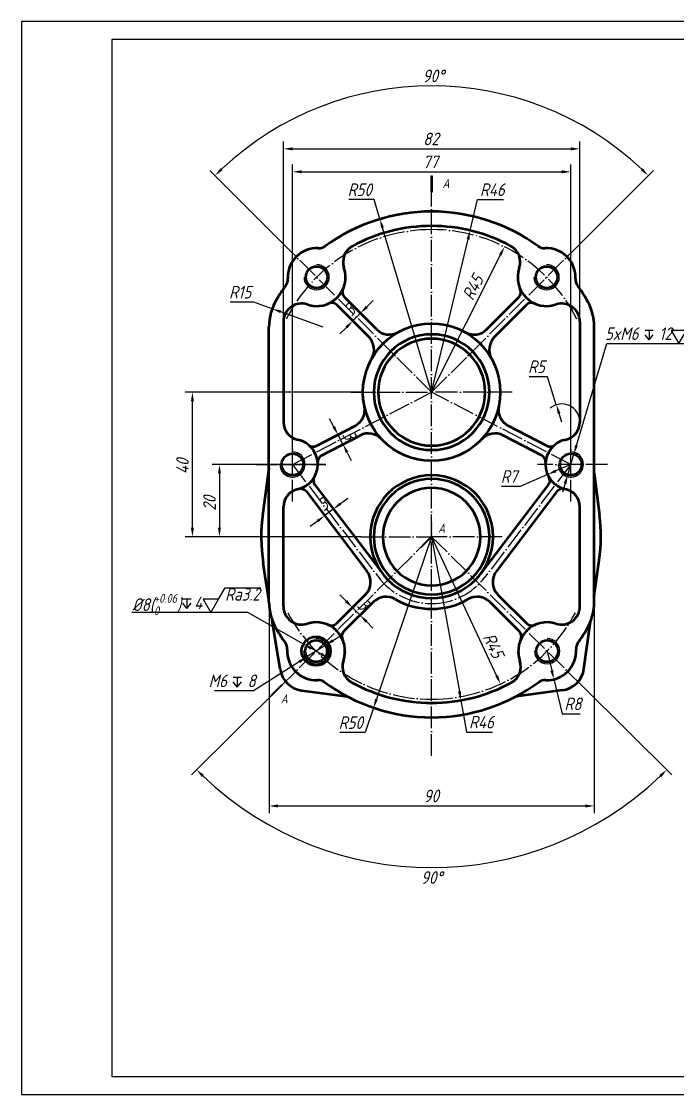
# Model space of a CAD drawing. Header units: millimetres. Extents: x 2 to 1258, y -401 to 1079.
# Drawn here: x 2.4 to 183.9, y -400.7 to -103.7 of the extents above; entities that cross this region are included whole.
import ezdxf

# ---------------------------------------------------------------- set-up
doc = ezdxf.new("R2010")
doc.units = ezdxf.units.MM
doc.header["$LTSCALE"] = 0.25
doc.linetypes.add('ACAD_ISO04W100', pattern=[30, 24, -3, 0, -3])
doc.layers.add('01粗实线', color=7, linetype='Continuous', lineweight=50)
for name, color, linetype, lineweight, true_color in [('02细实线', 120, 'Continuous', 25, 0x00ffbf), ('05点划线', 230, 'ACAD_ISO04W100', 25, 0xff007f), ('08标注线', 7, 'Continuous', 25, 0x73ff99)]:
    doc.layers.add(name, color=color, linetype=linetype, lineweight=lineweight, true_color=true_color)
doc.styles.get("Standard").update_dxf_attribs({"font": 'gbeitc.shx', "bigfont": 'gbcbig.shx'})
doc.dimstyles.new('ISO-25', dxfattribs={"dimtxt": 3.5, "dimasz": 2.5, "dimexe": 2, "dimexo": 0, "dimgap": 1, "dimtad": 1, "dimdsep": 46, "dimtxsty": 'Standard', "dimcen": 2.5, "dimclrd": 256, "dimclre": 256, "dimclrt": 256, "dimadec": 0, "dimazin": 0, "dimtfac": 1, "dimtmove": 0, "dimatfit": 3, "dimfxl": 1, "dimlwd": -1, "dimlwe": -1, "dimarcsym": 0})
doc.dimstyles.new('ISO-25$2', dxfattribs={"dimtxt": 3.5, "dimasz": 2.5, "dimexe": 2, "dimexo": 0, "dimgap": 1, "dimtad": 2, "dimtih": 1, "dimtoh": 1, "dimdsep": 46, "dimtxsty": 'Standard', "dimcen": 2.5, "dimclrd": 256, "dimclre": 256, "dimclrt": 256, "dimadec": 0, "dimazin": 0, "dimtfac": 1, "dimtmove": 0, "dimatfit": 3, "dimfxl": 1, "dimlwd": -1, "dimlwe": -1, "dimarcsym": 0})
doc.dimstyles.new('ISO-25$3', dxfattribs={"dimtxt": 3.5, "dimasz": 2.5, "dimexe": 2, "dimexo": 0, "dimgap": 1, "dimtad": 1, "dimtoh": 1, "dimdsep": 46, "dimtxsty": 'Standard', "dimcen": 2.5, "dimclrd": 256, "dimclre": 256, "dimclrt": 256, "dimadec": 0, "dimazin": 0, "dimtfac": 1, "dimtmove": 0, "dimatfit": 2, "dimfxl": 1, "dimlwd": -1, "dimlwe": -1, "dimarcsym": 0})
doc.dimstyles.new('ISO-25$4', dxfattribs={"dimtxt": 3.5, "dimasz": 2.5, "dimexe": 2, "dimexo": 0, "dimgap": 1, "dimtad": 1, "dimtoh": 1, "dimdsep": 46, "dimtxsty": 'Standard', "dimcen": 2.5, "dimclrd": 256, "dimclre": 256, "dimclrt": 256, "dimadec": 0, "dimazin": 0, "dimtfac": 1, "dimtmove": 0, "dimatfit": 2, "dimfxl": 1, "dimlwd": -1, "dimlwe": -1, "dimarcsym": 0})

# ---------------------------------------------------------------- blocks, each defined once
blk = doc.blocks.new('*D9')
at = {"layer": '08标注线', "transparency": 16777216}
blk.add_line((115.91, -206.34), (134.93, -168.34), dxfattribs=at)
blk.add_solid([(134.55, -168.15), (135.3, -168.52), (136.04, -166.1)], dxfattribs=at)
at = {"layer": 'Defpoints', "color": 0, "transparency": 16777216}
for p in [(136.04, -166.1), (115.91, -206.34)]:
    blk.add_point(p, dxfattribs=at)
at = {"layer": '08标注线', "transparency": 16777216, "insert": (127.32, -177.39), "char_height": 3.5, "attachment_point": 5, "rotation": 63.4163}
blk.add_mtext('R45', dxfattribs=at)
blk = doc.blocks.new('*D10')
at = {"layer": '08标注线', "transparency": 16777216}
blk.add_line((115.91, -246.34), (133.89, -284.85), dxfattribs=at)
blk.add_solid([(134.27, -284.67), (133.52, -285.02), (134.95, -287.11)], dxfattribs=at)
at = {"layer": 'Defpoints', "color": 0, "transparency": 16777216}
for p in [(115.91, -246.34), (134.95, -287.11)]:
    blk.add_point(p, dxfattribs=at)
at = {"layer": '08标注线', "transparency": 16777216, "insert": (133, -276.44), "char_height": 3.5, "attachment_point": 5, "rotation": 295.0392}
blk.add_mtext('R45', dxfattribs=at)
blk = doc.blocks.new('*D11')
at = {"layer": '08标注线', "transparency": 16777216}
for p, q in [((70.91, -264.37), (70.91, -322.86)), ((160.91, -264.37), (160.91, -322.86)), ((73.41, -320.86), (158.41, -320.86))]:
    blk.add_line(p, q, dxfattribs=at)
for points in [[(73.41, -320.44), (73.41, -321.28), (70.91, -320.86)], [(158.41, -320.44), (158.41, -321.28), (160.91, -320.86)]]:
    blk.add_solid(points, dxfattribs=at)
at = {"layer": 'Defpoints', "color": 0, "transparency": 16777216}
for p in [(70.91, -264.37), (160.91, -264.37), (160.91, -320.86)]:
    blk.add_point(p, dxfattribs=at)
at = {"layer": '08标注线', "transparency": 16777216, "insert": (115.78, -318.11), "char_height": 3.5, "attachment_point": 5}
blk.add_mtext('90', dxfattribs=at)
blk = doc.blocks.new('*D12')
at = {"layer": '08标注线', "transparency": 16777216}
for p, q in [((74.21, -287.67), (49.43, -312.23)), ((157.61, -287.67), (182.39, -312.23))]:
    blk.add_line(p, q, dxfattribs=at)
blk.add_arc((115.91, -246.34), 91.6, 226.3087, 313.6913, dxfattribs=at)
for points in [[(52.34, -312.87), (52.92, -312.28), (50.85, -310.83)], [(178.89, -312.28), (179.47, -312.87), (180.97, -310.83)]]:
    blk.add_solid(points, dxfattribs=at)
at = {"layer": 'Defpoints', "color": 0, "transparency": 16777216}
for p in [(115.91, -246.34), (115.91, -246.34), (74.21, -287.67), (157.61, -287.67), (92.07, -334.79)]:
    blk.add_point(p, dxfattribs=at)
at = {"layer": '08标注线', "transparency": 16777216, "insert": (115.92, -340.69), "char_height": 3.5, "attachment_point": 5}
blk.add_mtext('90%%D', dxfattribs=at)
blk = doc.blocks.new('*D13')
at = {"layer": '08标注线', "transparency": 16777216}
for p, q in [((115.91, -246.34), (123.58, -289.16)), ((124.02, -291.62), (125.59, -300.41)), ((125.59, -300.41), (132.79, -300.41))]:
    blk.add_line(p, q, dxfattribs=at)
blk.add_solid([(123.99, -289.09), (123.17, -289.23), (124.02, -291.62)], dxfattribs=at)
at = {"layer": 'Defpoints', "color": 0, "transparency": 16777216}
for p in [(115.91, -246.34), (124.02, -291.62)]:
    blk.add_point(p, dxfattribs=at)
at = {"layer": '08标注线', "transparency": 16777216, "insert": (129.69, -297.66), "char_height": 3.5, "attachment_point": 5}
blk.add_mtext('R46', dxfattribs=at)
blk = doc.blocks.new('*D14')
at = {"layer": '08标注线', "transparency": 16777216}
for p, q in [((115.91, -246.34), (100.64, -291.32)), ((99.84, -293.69), (97.51, -300.56)), ((97.51, -300.56), (90.53, -300.56))]:
    blk.add_line(p, q, dxfattribs=at)
blk.add_solid([(100.25, -291.19), (101.04, -291.46), (99.84, -293.69)], dxfattribs=at)
at = {"layer": 'Defpoints', "color": 0, "transparency": 16777216}
for p in [(115.91, -246.34), (99.84, -293.69)]:
    blk.add_point(p, dxfattribs=at)
at = {"layer": '08标注线', "transparency": 16777216, "insert": (93.52, -297.81), "char_height": 3.5, "attachment_point": 5}
blk.add_mtext('R50', dxfattribs=at)
blk = doc.blocks.new('*D15')
at = {"layer": '08标注线', "transparency": 16777216}
for p, q in [((96.43, -206.34), (47.72, -206.34)), ((49.72, -243.84), (49.72, -208.84)), ((96.43, -246.34), (47.72, -246.34))]:
    blk.add_line(p, q, dxfattribs=at)
for points in [[(49.3, -208.84), (50.14, -208.84), (49.72, -206.34)], [(49.3, -243.84), (50.14, -243.84), (49.72, -246.34)]]:
    blk.add_solid(points, dxfattribs=at)
at = {"layer": 'Defpoints', "color": 0, "transparency": 16777216}
for p in [(49.72, -206.34), (96.43, -206.34), (96.43, -246.34)]:
    blk.add_point(p, dxfattribs=at)
at = {"layer": '08标注线', "transparency": 16777216, "insert": (46.97, -226.88), "char_height": 3.5, "attachment_point": 5, "rotation": 90}
blk.add_mtext('40', dxfattribs=at)
blk = doc.blocks.new('*D16')
at = {"layer": '08标注线', "transparency": 16777216}
for p, q in [((86.59, -226.34), (55.2, -226.34)), ((57.2, -228.84), (57.2, -243.84)), ((86.59, -246.34), (55.2, -246.34))]:
    blk.add_line(p, q, dxfattribs=at)
for points in [[(56.79, -228.84), (57.62, -228.84), (57.2, -226.34)], [(56.79, -243.84), (57.62, -243.84), (57.2, -246.34)]]:
    blk.add_solid(points, dxfattribs=at)
at = {"layer": 'Defpoints', "color": 0, "transparency": 16777216}
for p in [(86.59, -226.34), (57.2, -246.34), (86.59, -246.34)]:
    blk.add_point(p, dxfattribs=at)
at = {"layer": '08标注线', "transparency": 16777216, "insert": (54.45, -237.1), "char_height": 3.5, "attachment_point": 5, "rotation": 90}
blk.add_mtext('20', dxfattribs=at)
blk = doc.blocks.new('*D17')
at = {"layer": '08标注线', "transparency": 16777216}
for p, q in [((77.41, -226.34), (77.41, -143.35)), ((79.91, -145.35), (151.91, -145.35)), ((154.41, -226.34), (154.41, -143.35))]:
    blk.add_line(p, q, dxfattribs=at)
for points in [[(79.91, -144.93), (79.91, -145.76), (77.41, -145.35)], [(151.91, -144.93), (151.91, -145.76), (154.41, -145.35)]]:
    blk.add_solid(points, dxfattribs=at)
at = {"layer": 'Defpoints', "color": 0, "transparency": 16777216}
for p in [(154.41, -145.35), (77.41, -226.34), (154.41, -226.34)]:
    blk.add_point(p, dxfattribs=at)
at = {"layer": '08标注线', "transparency": 16777216, "insert": (115.55, -142.6), "char_height": 3.5, "attachment_point": 5}
blk.add_mtext('77', dxfattribs=at)
blk = doc.blocks.new('*D18')
at = {"layer": '08标注线', "transparency": 16777216}
for p, q in [((126.56, -161.59), (128.6, -153.04)), ((128.6, -153.04), (135.8, -153.04)), ((115.91, -206.34), (125.98, -164.03))]:
    blk.add_line(p, q, dxfattribs=at)
blk.add_solid([(125.58, -163.93), (126.39, -164.12), (126.56, -161.59)], dxfattribs=at)
at = {"layer": 'Defpoints', "color": 0, "transparency": 16777216}
for p in [(126.56, -161.59), (115.91, -206.34)]:
    blk.add_point(p, dxfattribs=at)
at = {"layer": '08标注线', "transparency": 16777216, "insert": (132.7, -150.29), "char_height": 3.5, "attachment_point": 5}
blk.add_mtext('R46', dxfattribs=at)
blk = doc.blocks.new('*D19')
at = {"layer": '08标注线', "transparency": 16777216}
for p, q in [((100, -153.05), (93.02, -153.05)), ((101.6, -158.43), (100, -153.05)), ((115.91, -206.34), (102.32, -160.83))]:
    blk.add_line(p, q, dxfattribs=at)
blk.add_solid([(102.72, -160.71), (101.92, -160.95), (101.6, -158.43)], dxfattribs=at)
at = {"layer": 'Defpoints', "color": 0, "transparency": 16777216}
for p in [(101.6, -158.43), (115.91, -206.34)]:
    blk.add_point(p, dxfattribs=at)
at = {"layer": '08标注线', "transparency": 16777216, "insert": (96.01, -150.3), "char_height": 3.5, "attachment_point": 5}
blk.add_mtext('R50', dxfattribs=at)
blk = doc.blocks.new('*D20')
at = {"layer": '08标注线', "transparency": 16777216}
for p, q in [((74.91, -186.82), (74.91, -137)), ((77.41, -139), (154.41, -139)), ((156.91, -186.82), (156.91, -137))]:
    blk.add_line(p, q, dxfattribs=at)
for points in [[(77.41, -138.58), (77.41, -139.42), (74.91, -139)], [(154.41, -138.58), (154.41, -139.42), (156.91, -139)]]:
    blk.add_solid(points, dxfattribs=at)
at = {"layer": 'Defpoints', "color": 0, "transparency": 16777216}
for p in [(156.91, -139), (74.91, -186.82), (156.91, -186.82)]:
    blk.add_point(p, dxfattribs=at)
at = {"layer": '08标注线', "transparency": 16777216, "insert": (115.72, -136.25), "char_height": 3.5, "attachment_point": 5}
blk.add_mtext('82', dxfattribs=at)
blk = doc.blocks.new('*D21')
at = {"layer": '08标注线', "transparency": 16777216}
for p, q in [((76.76, -167.18), (54.56, -144.98)), ((155.05, -167.18), (177.25, -144.98))]:
    blk.add_line(p, q, dxfattribs=at)
blk.add_arc((115.91, -206.34), 84.77, 46.7007, 133.2993, dxfattribs=at)
for points in [[(58.06, -144.95), (57.48, -144.35), (55.98, -146.39)], [(174.33, -144.35), (173.75, -144.95), (175.84, -146.39)]]:
    blk.add_solid(points, dxfattribs=at)
at = {"layer": 'Defpoints', "color": 0, "transparency": 16777216}
for p in [(93.97, -124.46), (76.76, -167.18), (155.05, -167.18), (115.91, -206.34), (115.91, -206.34)]:
    blk.add_point(p, dxfattribs=at)
at = {"layer": '08标注线', "transparency": 16777216, "insert": (116.37, -118.81), "char_height": 3.5, "attachment_point": 5}
blk.add_mtext('90°', dxfattribs=at)
blk = doc.blocks.new('*D22')
at = {"layer": '08标注线', "transparency": 16777216}
for p, q in [((92.24, -264.17), (90.48, -262.39)), ((94.11, -265.84), (92.58, -267.35)), ((94, -265.94), (96.11, -268.07)), ((96.22, -267.97), (94.69, -269.48)), ((97.87, -269.85), (99.63, -271.62))]:
    blk.add_line(p, q, dxfattribs=at)
for points in [[(92.54, -263.87), (91.94, -264.46), (94, -265.94)], [(98.17, -269.56), (97.58, -270.14), (96.11, -268.07)]]:
    blk.add_solid(points, dxfattribs=at)
at = {"layer": 'Defpoints', "color": 0, "transparency": 16777216}
for p in [(94.11, -265.84), (96.11, -268.07), (96.22, -267.97)]:
    blk.add_point(p, dxfattribs=at)
at = {"layer": '08标注线', "transparency": 16777216, "insert": (97.01, -265.07), "char_height": 3.5, "attachment_point": 5, "rotation": 314.7449}
blk.add_mtext('3', dxfattribs=at)
blk = doc.blocks.new('*D23')
at = {"layer": '08标注线', "transparency": 16777216}
for p, q in [((90.16, -240.6), (87.49, -237.1)), ((90.69, -237.18), (92.68, -235.66)), ((87.77, -242.42), (85.11, -238.92)), ((88.7, -238.69), (86.32, -240.51)), ((84.33, -242.03), (82.34, -243.54))]:
    blk.add_line(p, q, dxfattribs=at)
for points in [[(90.44, -236.85), (90.95, -237.51), (88.7, -238.69)], [(84.08, -241.7), (84.58, -242.36), (86.32, -240.51)]]:
    blk.add_solid(points, dxfattribs=at)
at = {"layer": 'Defpoints', "color": 0, "transparency": 16777216}
for p in [(86.32, -240.51), (87.77, -242.42), (90.16, -240.6)]:
    blk.add_point(p, dxfattribs=at)
at = {"layer": '08标注线', "transparency": 16777216, "insert": (85.84, -237.42), "char_height": 3.5, "attachment_point": 5, "rotation": 37.3087}
blk.add_mtext('3', dxfattribs=at)
blk = doc.blocks.new('*D24')
at = {"layer": '08标注线', "transparency": 16777216}
for p, q in [((88.83, -215.9), (87.68, -213.68)), ((89.98, -218.12), (91.76, -217.2)), ((89.98, -218.12), (91.36, -220.78)), ((91.36, -220.78), (93.14, -219.86)), ((92.52, -223), (93.67, -225.22))]:
    blk.add_line(p, q, dxfattribs=at)
for points in [[(89.2, -215.71), (88.46, -216.09), (89.98, -218.12)], [(92.89, -222.81), (92.15, -223.19), (91.36, -220.78)]]:
    blk.add_solid(points, dxfattribs=at)
at = {"layer": 'Defpoints', "color": 0, "transparency": 16777216}
for p in [(89.98, -218.12), (91.36, -220.78), (91.36, -220.78)]:
    blk.add_point(p, dxfattribs=at)
at = {"layer": '08标注线', "transparency": 16777216, "insert": (93.11, -218.18), "char_height": 3.5, "attachment_point": 5, "rotation": 297.451}
blk.add_mtext('3', dxfattribs=at)
blk = doc.blocks.new('*D25')
at = {"layer": '08标注线', "transparency": 16777216}
for p, q in [((97.97, -182.74), (99.74, -180.98)), ((96.21, -184.51), (94.79, -183.1)), ((94.08, -186.63), (92.67, -185.22)), ((94.08, -186.63), (96.21, -184.51)), ((92.32, -188.4), (90.55, -190.17))]:
    blk.add_line(p, q, dxfattribs=at)
for points in [[(97.68, -182.45), (98.27, -183.04), (96.21, -184.51)], [(92.02, -188.11), (92.61, -188.69), (94.08, -186.63)]]:
    blk.add_solid(points, dxfattribs=at)
at = {"layer": 'Defpoints', "color": 0, "transparency": 16777216}
for p in [(94.08, -186.63), (96.21, -184.51), (96.21, -184.51)]:
    blk.add_point(p, dxfattribs=at)
at = {"layer": '08标注线', "transparency": 16777216, "insert": (93.2, -183.63), "char_height": 3.5, "attachment_point": 5, "rotation": 44.9892}
blk.add_mtext('3', dxfattribs=at)
blk = doc.blocks.new('*D26')
at = {"layer": '08标注线', "transparency": 16777216}
for p, q in [((154.41, -226.34), (150.28, -228.14)), ((147.99, -229.14), (140.43, -232.43)), ((140.43, -232.43), (135.2, -232.43))]:
    blk.add_line(p, q, dxfattribs=at)
blk.add_solid([(150.11, -227.76), (150.45, -228.52), (147.99, -229.14)], dxfattribs=at)
at = {"layer": 'Defpoints', "color": 0, "transparency": 16777216}
for p in [(154.41, -226.34), (147.99, -229.14)]:
    blk.add_point(p, dxfattribs=at)
at = {"layer": '08标注线', "transparency": 16777216, "insert": (137.32, -229.68), "char_height": 3.5, "attachment_point": 5}
blk.add_mtext('R7', dxfattribs=at)
blk = doc.blocks.new('*D27')
at = {"layer": '08标注线', "transparency": 16777216}
for p, q in [((147.95, -202.05), (142.87, -202.05)), ((150.4, -209.84), (147.95, -202.05)), ((151.91, -214.61), (151.16, -212.22))]:
    blk.add_line(p, q, dxfattribs=at)
blk.add_arc((151.91, -214.61), 5, 0, 130.411, dxfattribs=at)
blk.add_solid([(151.55, -212.1), (150.76, -212.35), (150.4, -209.84)], dxfattribs=at)
at = {"layer": 'Defpoints', "color": 0, "transparency": 16777216}
for p in [(150.4, -209.84), (151.91, -214.61)]:
    blk.add_point(p, dxfattribs=at)
at = {"layer": '08标注线', "transparency": 16777216, "insert": (144.91, -199.3), "char_height": 3.5, "attachment_point": 5}
blk.add_mtext('R5', dxfattribs=at)
blk = doc.blocks.new('*D28')
at = {"layer": '08标注线', "transparency": 16777216}
for p, q in [((147.87, -278.02), (149.14, -283.37)), ((149.72, -285.8), (151.99, -295.36)), ((151.99, -295.36), (157, -295.36))]:
    blk.add_line(p, q, dxfattribs=at)
blk.add_solid([(149.54, -283.27), (148.73, -283.47), (149.72, -285.8)], dxfattribs=at)
at = {"layer": 'Defpoints', "color": 0, "transparency": 16777216}
for p in [(147.87, -278.02), (149.72, -285.8)]:
    blk.add_point(p, dxfattribs=at)
at = {"layer": '08标注线', "transparency": 16777216, "insert": (154.99, -292.61), "char_height": 3.5, "attachment_point": 5}
blk.add_mtext('R8', dxfattribs=at)
blk = doc.blocks.new('*D29')
at = {"layer": '08标注线', "transparency": 16777216}
for p, q in [((66.7, -181.42), (60.16, -181.42)), ((71.79, -183.24), (66.7, -181.42)), ((85.91, -188.31), (74.14, -184.09))]:
    blk.add_line(p, q, dxfattribs=at)
blk.add_solid([(74.28, -183.7), (74, -184.48), (71.79, -183.24)], dxfattribs=at)
at = {"layer": 'Defpoints', "color": 0, "transparency": 16777216}
for p in [(71.79, -183.24), (85.91, -188.31)]:
    blk.add_point(p, dxfattribs=at)
at = {"layer": '08标注线', "transparency": 16777216, "insert": (62.93, -178.67), "char_height": 3.5, "attachment_point": 5}
blk.add_mtext('R15', dxfattribs=at)
blk = doc.blocks.new('*D30')
at = {"layer": '08标注线', "transparency": 16777216}
for p, q in [((155.98, -221.07), (164.36, -192.9)), ((164.36, -192.9), (180.89, -192.9)), ((153.55, -229.22), (155.26, -223.47)), ((152.84, -231.61), (152.13, -234.01))]:
    blk.add_line(p, q, dxfattribs=at)
for points in [[(155.58, -220.95), (156.37, -221.19), (155.26, -223.47)], [(152.44, -231.5), (153.24, -231.73), (153.55, -229.22)]]:
    blk.add_solid(points, dxfattribs=at)
at = {"layer": 'Defpoints', "color": 0, "transparency": 16777216}
for p in [(155.26, -223.47), (153.55, -229.22)]:
    blk.add_point(p, dxfattribs=at)
at = {"layer": '08标注线', "transparency": 16777216, "insert": (173.12, -190.15), "char_height": 3.5, "attachment_point": 5}
blk.add_mtext('5xM6   12', dxfattribs=at)
blk = doc.blocks.new('*D31')
at = {"layer": '08标注线', "transparency": 16777216}
for p, q in [((88.59, -275.08), (90.7, -273.74)), ((86.48, -276.41), (81.41, -279.63)), ((79.3, -280.96), (66.63, -288.99)), ((66.63, -288.99), (55.79, -288.99))]:
    blk.add_line(p, q, dxfattribs=at)
for points in [[(88.37, -274.72), (88.81, -275.43), (86.48, -276.41)], [(79.08, -280.61), (79.52, -281.32), (81.41, -279.63)]]:
    blk.add_solid(points, dxfattribs=at)
at = {"layer": 'Defpoints', "color": 0, "transparency": 16777216}
for p in [(86.48, -276.41), (81.41, -279.63)]:
    blk.add_point(p, dxfattribs=at)
at = {"layer": '08标注线', "transparency": 16777216, "insert": (60.71, -286.24), "char_height": 3.5, "attachment_point": 5}
blk.add_mtext('M6   8', dxfattribs=at)
blk = doc.blocks.new('*D32')
at = {"layer": '08标注线', "transparency": 16777216}
for p, q in [((65.05, -267.33), (43.05, -267.33)), ((80.46, -276.05), (65.05, -267.33)), ((85.25, -278.76), (82.64, -277.28))]:
    blk.add_line(p, q, dxfattribs=at)
for points in [[(82.85, -276.92), (82.43, -277.64), (80.46, -276.05)], [(85.46, -278.4), (85.05, -279.12), (87.43, -279.99)]]:
    blk.add_solid(points, dxfattribs=at)
at = {"layer": 'Defpoints', "color": 0, "transparency": 16777216}
for p in [(80.46, -276.05), (87.43, -279.99)]:
    blk.add_point(p, dxfattribs=at)

msp = doc.modelspace()

# ---------------------------------------------------------------- hatches: boundary and pattern name
at = {"layer": '08标注线'}
h = msp.add_hatch(color=256, dxfattribs=at)
h.dxf.hatch_style = 1
h.paths.add_polyline_path([(115.648, -150.908), (116.165, -150.908), (116.165, -146.517), (115.648, -146.517)])
h = msp.add_hatch(color=256, dxfattribs=at)
h.dxf.hatch_style = 1
h.paths.add_polyline_path([(115.65, -246.42), (116.167, -246.42), (116.167, -242.029), (115.65, -242.029)])
h = msp.add_hatch(color=256, dxfattribs=at)
h.dxf.hatch_style = 1
h.paths.add_polyline_path([(112.709, -249.175), (113.077, -249.539), (116.168, -246.42), (115.8, -246.056)])
h = msp.add_hatch(color=256, dxfattribs=at)
h.dxf.hatch_style = 1
h.paths.add_polyline_path([(71.239, -290.278), (71.606, -290.642), (74.698, -287.523), (74.33, -287.159)])

# ---------------------------------------------------------------- linework, layer by layer
for points in [[(422.422, -400.738), (422.422, -103.738), (2.422, -103.738), (2.422, -400.738)], [(27.422, -395.738), (417.422, -395.738), (417.422, -108.738), (27.422, -108.738)]]:
    msp.add_lwpolyline(points, close=True)
at = {"layer": '01粗实线'}
for p, q in [((100.634, -188.943), (91.776, -180.081)), ((131.179, -188.943), (140.037, -180.081)), ((98.513, -191.063), (89.655, -182.202)), ((133.301, -191.063), (142.159, -182.202)), ((74.907, -186.824), (74.907, -214.606)), ((156.907, -186.824), (156.907, -214.606)), ((70.907, -264.37), (70.907, -188.315)), ((160.907, -264.37), (160.907, -188.315)), ((115.907, -204.221), (115.907, -204.221)), ((115.907, -204.221), (115.907, -204.221)), ((84.073, -221.189), (94.713, -215.662)), ((147.74, -221.189), (137.1, -215.662)), ((85.456, -223.851), (96.096, -218.324)), ((146.357, -223.851), (135.717, -218.324)), ((70.907, -227.354), (69.188, -239.867)), ((160.907, -228.761), (162.377, -240.35)), ((81.239, -233.847), (98.004, -255.846)), ((83.625, -232.028), (95.999, -248.266)), ((150.574, -233.847), (133.81, -255.846)), ((148.188, -232.028), (135.814, -248.266)), ((74.907, -265.664), (74.907, -238.079)), ((156.907, -265.664), (156.907, -238.079)), ((95.999, -248.266), (102.385, -256.646)), ((115.907, -248.454), (115.897, -248.464)), ((135.814, -248.266), (129.428, -256.646)), ((70.907, -263.786), (69.296, -253.629)), ((160.907, -262.638), (162.29, -252.825)), ((97.547, -262.428), (89.543, -270.361)), ((134.267, -262.428), (142.271, -270.361)), ((99.817, -264.401), (91.655, -272.491)), ((131.996, -264.401), (140.159, -272.491)), ((73.958, -283.036), (71.814, -269.507)), ((158.052, -282.892), (159.902, -269.769)), ((79.941, -288.878), (92.599, -290.578)), ((152.043, -288.853), (139.262, -290.552))]:
    msp.add_line(p, q, dxfattribs=at)
for centre, radius in [((84.093, -174.517), 3), ((147.721, -174.517), 3), ((115.907, -206.342), 19), ((77.407, -226.342), 3), ((154.407, -226.342), 3), ((83.946, -278.02), 4), ((83.946, -278.02), 3), ((147.868, -278.02), 3)]:
    msp.add_circle(centre, radius, dxfattribs=at)
for centre, radius, start, end in [((115.907, -206.342), 50, 89.94792, 126.12273), ((115.907, -206.342), 50, 53.87727, 90.05208), ((115.907, -206.342), 46, 90, 118.43214), ((115.907, -206.342), 46, 61.56786, 90), ((84.662, -163.531), 3, 267.03285, 306.12273), ((96.386, -170.288), 5, 118.43214, 198.98341), ((135.428, -170.288), 5, 341.01659, 61.56786), ((147.151, -163.531), 3, 233.87727, 272.96715), ((84.093, -174.517), 8, 87.03285, 182.94549), ((147.721, -174.517), 8, 357.05451, 92.96715), ((84.093, -174.517), 8, 251.2151, 18.98341), ((147.721, -174.517), 8, 161.01659, 288.7849), ((73.107, -175.082), 3, 323.85561, 2.94549), ((158.706, -175.082), 3, 177.05451, 216.14439), ((115.907, -206.342), 50, 143.85561, 148.99728), ((93.191, -178.667), 2, 155.47648, 224.98917), ((138.623, -178.667), 2, 315.01083, 24.52352), ((115.907, -206.342), 50, 31.00272, 36.14439), ((85.907, -188.315), 15, 148.99728, 180), ((145.907, -188.315), 15, 0, 31.00272), ((79.907, -186.824), 5, 71.2151, 180), ((88.24, -183.616), 2, 44.98917, 114.50185), ((143.573, -183.616), 2, 65.49815, 135.01083), ((151.907, -186.824), 5, 0, 108.7849), ((104.171, -185.408), 5, 224.98917, 299.27531), ((127.643, -185.408), 5, 240.72469, 315.01083), ((94.976, -194.598), 5, 330.70303, 44.98917), ((115.907, -206.342), 16, 90, 270), ((115.907, -206.342), 14.8, 90, 270), ((115.907, -206.342), 16, 270, 90), ((115.907, -206.342), 14.8, 270, 90), ((136.837, -194.598), 5, 135.01083, 209.29697), ((92.409, -211.225), 5, 297.451, 11.73714), ((139.405, -211.225), 5, 168.26286, 242.549), ((79.907, -214.606), 5, 180, 257.9753), ((151.907, -214.606), 5, 282.0247, 0), ((77.407, -226.342), 7, 282.0247, 77.9753), ((98.401, -222.761), 5, 43.16486, 117.451), ((133.412, -222.761), 5, 62.549, 136.83514), ((154.407, -226.342), 7, 102.0247, 257.9753), ((83.151, -219.414), 2, 230.33638, 297.451), ((148.662, -219.414), 2, 242.549, 309.66362), ((86.378, -225.626), 2, 117.451, 184.56562), ((145.435, -225.626), 2, 355.43438, 62.549), ((85.216, -230.816), 2, 150.19408, 217.3087), ((115.907, -246.342), 17, 90, 270), ((115.907, -246.342), 16, 90, 270), ((115.907, -246.342), 17, 270, 90), ((115.907, -246.342), 16, 270, 90), ((146.597, -230.816), 2, 322.6913, 29.80592), ((79.907, -238.079), 5, 102.0247, 180), ((79.648, -235.059), 2, 37.3087, 104.42332), ((115.907, -246.342), 13.5, 90, 270), ((115.907, -246.342), 13.5, 270, 90), ((152.165, -235.059), 2, 75.57668, 142.6913), ((151.907, -238.079), 5, 0, 77.9753), ((115.75, -246.264), 47, 172.17701, 189.0081), ((115.75, -246.264), 47, 351.97641, 7.22847), ((94.027, -258.877), 5, 314.74493, 37.3087), ((137.787, -258.877), 5, 142.6913, 225.25507), ((103.337, -267.953), 5, 59.81499, 134.74493), ((115.907, -246.342), 20, 239.81499, 270), ((115.907, -246.342), 20, 270, 300.18501), ((128.477, -267.953), 5, 45.25507, 120.18501), ((85.907, -264.37), 15, 180, 211.00272), ((79.907, -265.664), 5, 180, 288.10028), ((151.907, -265.664), 5, 251.89972, 0), ((145.907, -264.37), 15, 328.99728, 0), ((83.946, -278.02), 8, 340.75069, 108.10028), ((147.868, -278.02), 8, 71.89972, 199.24931), ((115.907, -246.342), 50, 211.00272, 215.87849), ((88.135, -268.94), 2, 245.23224, 314.74493), ((93.063, -273.912), 2, 134.74493, 204.25761), ((138.751, -273.912), 2, 335.74239, 45.25507), ((143.678, -268.94), 2, 225.25507, 294.76776), ((115.907, -246.342), 50, 324.12151, 328.99728), ((72.963, -277.404), 3, 356.78861, 35.87849), ((158.851, -277.404), 3, 144.12151, 183.21139), ((83.946, -278.02), 8, 176.78861, 272.70125), ((83.946, -278.02), 8, 340.75069, 0), ((147.868, -278.02), 8, 180, 199.24931), ((147.868, -278.02), 8, 267.29875, 3.21139), ((96.219, -282.306), 5, 160.75069, 241.30195), ((135.595, -282.306), 5, 298.69805, 19.24931), ((80.872, -281.94), 7, 189.0081, 262.3532), ((80.872, -281.94), 7, 189.0081, 262.3532), ((151.12, -281.914), 7, 277.57162, 351.97641), ((151.12, -281.914), 7, 277.57162, 351.97641), ((84.464, -289.008), 3, 53.61137, 92.70125), ((115.907, -246.342), 50, 233.61137, 270), ((115.907, -246.342), 46, 241.30195, 270), ((115.907, -246.342), 50, 270, 306.38863), ((115.907, -246.342), 46, 270, 298.69805), ((147.349, -289.008), 3, 87.29875, 126.38863)]:
    msp.add_arc(centre, radius, start, end, dxfattribs=at)
at = {"layer": '02细实线'}
for centre in [(84.093, -174.517), (147.721, -174.517), (77.407, -226.342), (154.407, -226.342), (83.946, -278.02), (147.868, -278.02)]:
    msp.add_arc(centre, 3.5, 180, 90, dxfattribs=at)
at = {"layer": '05点划线'}
for p, q in [((115.907, -306.968), (115.907, -146.71)), ((115.907, -206.342), (76.761, -167.182)), ((115.907, -206.342), (155.052, -167.182)), ((77.407, -226.342), (115.907, -206.342)), ((93.594, -206.342), (115.907, -206.342)), ((138.22, -206.342), (115.907, -206.342)), ((154.407, -226.342), (115.907, -206.342)), ((77.407, -236.594), (77.407, -214.008)), ((154.407, -236.594), (154.407, -214.008)), ((67.22, -226.342), (86.591, -226.342)), ((77.407, -226.342), (101.192, -257.555)), ((154.407, -226.342), (130.621, -257.555)), ((164.593, -226.342), (145.222, -226.342)), ((115.907, -246.342), (74.205, -287.674)), ((96.434, -246.342), (115.907, -246.342)), ((135.38, -246.342), (115.907, -246.342)), ((115.907, -246.342), (157.608, -287.674))]:
    msp.add_line(p, q, dxfattribs=at)
for centre, radius, start, end in [((115.907, -206.342), 45, 90, 153.32592), ((115.907, -206.342), 45, 26.67408, 90), ((115.907, -246.342), 18.5, 217.3087, 270), ((115.907, -246.342), 18.5, 270, 322.6913), ((115.907, -246.342), 45, 207.89737, 270), ((115.907, -246.342), 45, 270, 332.10263)]:
    msp.add_arc(centre, radius, start, end, dxfattribs=at)
at = {"layer": '08标注线'}
for p, q in [((174.964, -189.203), (177.244, -189.203)), ((176.104, -189.203), (176.104, -191.887)), ((176.104, -191.887), (174.964, -190.453)), ((176.104, -191.887), (177.244, -190.453)), ((180.888, -192.899), (187.427, -192.899)), ((56.952, -263.669), (58.759, -260.539)), ((58.759, -260.539), (68.683, -260.539)), ((47.05, -263.519), (49.33, -263.519)), ((48.19, -263.519), (48.19, -266.202)), ((48.19, -266.202), (47.05, -264.769)), ((48.19, -266.202), (49.33, -264.769)), ((43.049, -267.331), (32.974, -267.331)), ((60.992, -285.263), (63.273, -285.263)), ((62.132, -287.946), (60.992, -286.513)), ((62.132, -285.263), (62.132, -287.946)), ((62.132, -287.946), (63.273, -286.513))]:
    msp.add_line(p, q, dxfattribs=at)
for points in [[(115.648, -146.517), (115.648, -150.908), (116.165, -150.908), (116.165, -146.517)], [(184.321, -192.899), (186.435, -189.238), (182.208, -189.238)], [(54.838, -267.331), (56.952, -263.669), (52.724, -263.669)]]:
    msp.add_lwpolyline(points, close=True, dxfattribs=at)

# ---------------------------------------------------------------- texts
at = {"layer": '08标注线', "attachment_point": 1}
for s, width, gutter_width, insert, char_height in [('A', 5.15592, 12.5, (118.904, -147.31), 2.5), ('A', 5.15592, 12.5, (117.681, -242.768), 2.5), ('Ra3.2', 12.62639, 20.12, (58.759, -260.539), 3.5), ('\\A1;%%C8({\\H0.7x;\\S+0.06^ 0;})', 14.98454, 12.5, (33.097, -262.197), 3.5), ('4', 20.53084, 12.5, (50.191, -262.899), 3.5), ('A', 5.15592, 12.5, (74.161, -289.984), 2.5)]:
    msp.add_mtext_dynamic_manual_height_columns(s, width=width, gutter_width=gutter_width, heights=[0], dxfattribs=dict(at, insert=insert, char_height=char_height))

# ---------------------------------------------------------------- dimensions: what is measured, and where the dimension line sits
at = {"layer": '08标注线'}
dim = msp.add_angular_dim_2l(base=(93.972, -124.461), line1=((115.907, -206.342), (155.052, -167.182)), line2=((115.907, -206.342), (76.761, -167.182)), dimstyle='ISO-25$2', dxfattribs=at)
dim.commit()
dim.dimension.update_dxf_attribs({"geometry": '*D21', "text_midpoint": (116.351, -121.575), "dimtype": 162})
for base, p1, p2, picture, middle in [((156.907, -139.001), (74.907, -186.824), (156.907, -186.824), '*D20', (115.718, -139.001)), ((154.407, -145.347), (77.407, -226.342), (154.407, -226.342), '*D17', (115.55, -145.347)), ((160.907, -320.859), (70.907, -264.37), (160.907, -264.37), '*D11', (115.78, -320.859))]:
    dim = msp.add_linear_dim(base=base, p1=p1, p2=p2, dimstyle='ISO-25', dxfattribs=at)
    dim.commit()
    dim.dimension.update_dxf_attribs({"geometry": picture, "text_midpoint": middle, "dimtype": 160})
for center, mpoint, picture, middle in [((115.907, -206.342), (101.604, -158.432), '*D19', (96.008, -153.051)), ((115.907, -206.342), (126.561, -161.593), '*D18', (132.697, -153.036)), ((115.907, -206.342), (136.044, -166.1), '*D9', (129.78, -178.619)), ((85.907, -188.315), (71.79, -183.243), '*D29', (62.934, -181.416)), ((151.907, -214.606), (150.404, -209.837), '*D27', (144.908, -202.049)), ((154.407, -226.342), (147.988, -229.136), '*D26', (137.315, -232.426)), ((115.907, -246.342), (99.838, -293.69), '*D14', (93.516, -300.563)), ((115.907, -246.342), (134.952, -287.113), '*D10', (130.509, -277.602)), ((115.907, -246.342), (124.019, -291.621), '*D13', (129.693, -300.414)), ((147.868, -278.02), (149.717, -285.804), '*D28', (154.994, -295.364))]:
    dim = msp.add_radius_dim(center=center, mpoint=mpoint, dimstyle='ISO-25$4', dxfattribs=at)
    dim.commit()
    dim.dimension.update_dxf_attribs({"geometry": picture, "text_midpoint": middle, "dimtype": 164})
for base, p1, p2, angle, picture, middle, dimtype in [((96.205, -184.512), (94.084, -186.633), (96.205, -184.512), 44.98917, '*D25', (95.145, -185.572), 161), ((49.722, -206.342), (96.434, -246.342), (96.434, -206.342), 90, '*D15', (49.722, -226.885), 160), ((91.365, -220.782), (89.982, -218.12), (91.365, -220.782), 297.451, '*D24', (90.673, -219.451), 161), ((57.202, -246.342), (86.591, -226.342), (86.591, -246.342), 90, '*D16', (57.202, -237.104), 160), ((86.319, -240.512), (90.158, -240.601), (87.772, -242.419), 217.3087, '*D23', (87.512, -239.603), 161), ((96.112, -268.074), (94.109, -265.835), (96.221, -267.966), 314.74493, '*D22', (95.056, -267.008), 161)]:
    dim = msp.add_linear_dim(base=base, p1=p1, p2=p2, angle=angle, dimstyle='ISO-25', dxfattribs=at)
    dim.commit()
    dim.dimension.update_dxf_attribs({"geometry": picture, "text_midpoint": middle, "dimtype": dimtype})
for p1, p2, text, picture, middle in [((153.551, -229.218), (155.262, -223.467), '5xM6   12', '*D30', (173.123, -192.899)), ((87.427, -279.99), (80.464, -276.051), '                  ', '*D32', (53.549, -267.331)), ((86.48, -276.415), (81.411, -279.626), 'M6   8', '*D31', (60.713, -288.986))]:
    dim = msp.add_diameter_dim_2p(p1=p1, p2=p2, text=text, dimstyle='ISO-25$3', dxfattribs=at)
    dim.commit()
    dim.dimension.update_dxf_attribs({"geometry": picture, "text_midpoint": middle, "dimtype": 163})
dim = msp.add_angular_dim_2l(base=(92.067, -334.787), line1=((115.907, -246.342), (74.205, -287.674)), line2=((115.907, -246.342), (157.608, -287.674)), text='90%%D', dimstyle='ISO-25$2', dxfattribs=at)
dim.commit()
dim.dimension.update_dxf_attribs({"geometry": '*D12', "text_midpoint": (115.915, -337.944), "dimtype": 162})

doc.saveas('drawing.dxf')
